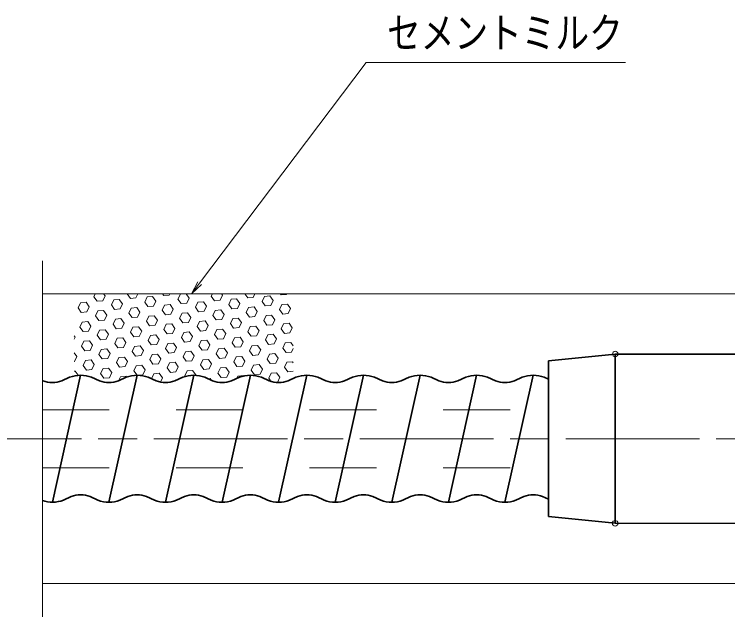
# Model space of a CAD drawing. Units: millimetres at full size, sheet at 1:2.5; details may follow other scales. Extents: x 1811 to 3491, y 1000 to 2202.
# Drawn here: x 2389.3 to 2549.4, y 1787.7 to 1922.9 of the extents above; entities that cross this region are included whole.
import ezdxf
from ezdxf.enums import TextEntityAlignment as Align

# ---------------------------------------------------------------- set-up
doc = ezdxf.new("R2010")
doc.units = ezdxf.units.MM
doc.header["$LTSCALE"] = 2.5
doc.header["$PDMODE"] = 32
doc.header["$PDSIZE"] = 1.25
doc.linetypes.add('CHAIN', pattern=[18.5, 12, -1.5, 3.5, -1.5])
doc.linetypes.add('DASHED_SPACED', pattern=[12, 6, -6])
for name, color, linetype, lineweight in [('1 外形線', 7, 'Continuous', 35), ('2 細い実線', 3, 'Continuous', 20), ('3 隠れ線', 2, 'DASHED_SPACED', 13), ('4 中心線', 1, 'CHAIN', 15), ('6 寸法線', 4, 'Continuous', 13), ('DEFPOINTS_2', 7, 'Continuous', 13)]:
    doc.layers.add(name, color=color, linetype=linetype, lineweight=lineweight)
doc.layers.add('9文字', color=7, linetype='Continuous')
doc.styles.add('ＭＳ Ｐゴシック', font='')
doc.styles.get('ＭＳ Ｐゴシック').set_extended_font_data('MS PGothic')

# ---------------------------------------------------------------- blocks, each defined once
blk = doc.blocks.new('open_arrow')
at = {"color": 0, "linetype": 'Continuous', "lineweight": -2}
blk.add_lwpolyline([(7.5, 1.25), (0, 0), (7.5, -1.25)], dxfattribs=at)

msp = doc.modelspace()

# ---------------------------------------------------------------- linework, layer by layer
at = {"layer": '1 外形線'}
for p, q in [((2509.184, 1845.146), (2509.168, 1810.146)), ((2524.185, 1846.639), (2509.184, 1845.146)), ((2524.185, 1846.639), (2524.167, 1808.639)), ((2608.185, 1846.601), (2524.185, 1846.639)), ((2395.708, 1840.604), (2395.581, 1840.663)), ((2397.822, 1813.369), (2404.172, 1841.869)), ((2401.706, 1841.42), (2399.937, 1840.604)), ((2408.408, 1840.604), (2406.639, 1841.42)), ((2410.522, 1813.37), (2416.872, 1841.87)), ((2414.406, 1841.42), (2412.637, 1840.604)), ((2421.108, 1840.604), (2419.339, 1841.42)), ((2423.222, 1813.369), (2429.572, 1841.87)), ((2427.106, 1841.42), (2425.337, 1840.604)), ((2433.808, 1840.604), (2432.039, 1841.42)), ((2435.922, 1813.37), (2442.272, 1841.87)), ((2439.806, 1841.42), (2438.037, 1840.604)), ((2446.508, 1840.604), (2444.739, 1841.42)), ((2448.622, 1813.37), (2454.972, 1841.87)), ((2452.506, 1841.421), (2450.737, 1840.604)), ((2459.208, 1840.605), (2457.439, 1841.42)), ((2461.322, 1813.37), (2467.672, 1841.87)), ((2465.206, 1841.421), (2463.437, 1840.604)), ((2471.908, 1840.605), (2470.139, 1841.42)), ((2474.022, 1813.37), (2480.372, 1841.87)), ((2477.906, 1841.421), (2476.137, 1840.604)), ((2484.608, 1840.605), (2482.839, 1841.421)), ((2486.722, 1813.37), (2493.072, 1841.87)), ((2490.606, 1841.421), (2488.837, 1840.604)), ((2497.308, 1840.605), (2495.539, 1841.421)), ((2499.422, 1813.37), (2505.772, 1841.87)), ((2503.306, 1841.421), (2501.537, 1840.605)), ((2509.182, 1840.985), (2508.239, 1841.421)), ((2402.058, 1814.635), (2400.289, 1813.819)), ((2408.056, 1813.819), (2406.287, 1814.635)), ((2414.758, 1814.635), (2412.989, 1813.818)), ((2420.756, 1813.819), (2418.987, 1814.635)), ((2427.458, 1814.635), (2425.689, 1813.819)), ((2433.456, 1813.819), (2431.687, 1814.635)), ((2440.158, 1814.635), (2438.389, 1813.819)), ((2446.156, 1813.819), (2444.387, 1814.635)), ((2452.858, 1814.635), (2451.089, 1813.819)), ((2458.856, 1813.819), (2457.087, 1814.635)), ((2465.558, 1814.635), (2463.789, 1813.819)), ((2471.556, 1813.819), (2469.787, 1814.635)), ((2478.258, 1814.635), (2476.489, 1813.819)), ((2484.256, 1813.819), (2482.487, 1814.635)), ((2490.958, 1814.635), (2489.189, 1813.819)), ((2496.956, 1813.819), (2495.187, 1814.635)), ((2503.658, 1814.635), (2501.889, 1813.819)), ((2509.17, 1814.043), (2507.887, 1814.635)), ((2524.167, 1808.639), (2509.168, 1810.146)), ((2524.167, 1808.639), (2608.167, 1808.601))]:
    msp.add_line(p, q, dxfattribs=at)
for centre, radius, start, end in [((2397.822, 1846.219), 6, 249.36383, 290.63395), ((2404.172, 1834.869), 7, 69.36613, 110.63387), ((2410.522, 1846.219), 6, 249.36383, 290.63395), ((2416.872, 1834.869), 7, 69.36613, 110.63387), ((2423.222, 1846.219), 6, 249.36383, 290.63395), ((2429.572, 1834.87), 7, 69.36613, 110.63387), ((2435.922, 1846.22), 6, 249.36383, 290.63395), ((2442.272, 1834.87), 7, 69.36613, 110.63387), ((2448.622, 1846.22), 6, 249.36383, 290.63395), ((2454.972, 1834.87), 7, 69.36613, 110.63387), ((2461.322, 1846.22), 6, 249.36383, 290.63395), ((2467.672, 1834.87), 7, 69.36613, 110.63387), ((2474.022, 1846.22), 6, 249.36383, 290.63395), ((2480.372, 1834.87), 7, 69.36613, 110.63387), ((2486.722, 1846.22), 6, 249.36383, 290.63395), ((2493.072, 1834.87), 7, 69.36613, 110.63387), ((2499.422, 1846.22), 6, 249.36383, 290.63395), ((2505.772, 1834.87), 7, 69.36613, 110.63387), ((2404.172, 1809.019), 6, 69.36605, 110.63008), ((2416.872, 1809.019), 6, 69.36605, 110.63008), ((2429.572, 1809.02), 6, 69.36605, 110.63008), ((2442.272, 1809.02), 6, 69.36605, 110.63008), ((2454.972, 1809.02), 6, 69.36605, 110.63008), ((2467.672, 1809.02), 6, 69.36605, 110.63008), ((2480.372, 1809.02), 6, 69.36605, 110.63008), ((2493.072, 1809.02), 6, 69.36605, 110.63008), ((2505.772, 1809.02), 6, 69.36605, 110.63008), ((2397.822, 1820.369), 7, 251.32509, 290.63387), ((2410.522, 1820.369), 7, 249.36613, 290.63387), ((2423.222, 1820.369), 7, 249.36613, 290.63387), ((2435.922, 1820.369), 7, 249.36613, 290.63387), ((2448.622, 1820.37), 7, 249.36613, 290.63387), ((2461.322, 1820.37), 7, 249.36613, 290.63387), ((2474.022, 1820.37), 7, 249.36613, 290.63387), ((2486.722, 1820.37), 7, 249.36613, 290.63387), ((2499.422, 1820.37), 7, 249.36613, 290.63387)]:
    msp.add_arc(centre, radius, start, end, dxfattribs=at)
at = {"layer": '2 細い実線'}
for p, q in [((2395.581, 1867.584), (2395.581, 1787.657)), ((2395.581, 1860.12), (2760.048, 1860.12)), ((2407.157, 1859.492), (2407.464, 1860.152)), ((2409.119, 1858.577), (2409.647, 1859.71)), ((2409.647, 1859.71), (2409.338, 1860.152)), ((2414.628, 1860.145), (2414.631, 1860.152)), ((2415.345, 1859.122), (2414.628, 1860.145)), ((2416.591, 1859.23), (2417.02, 1860.152)), ((2420.326, 1859.557), (2419.081, 1859.448)), ((2421.043, 1858.533), (2420.326, 1859.557)), ((2422.817, 1859.775), (2422.553, 1860.152)), ((2424.062, 1859.884), (2422.817, 1859.775)), ((2424.062, 1859.884), (2424.187, 1860.152)), ((2426.024, 1858.969), (2426.552, 1860.102)), ((2427.127, 1860.152), (2426.552, 1860.102)), ((2428.515, 1859.187), (2427.839, 1860.152)), ((2433.496, 1859.623), (2433.743, 1860.153)), ((2434.213, 1858.599), (2433.496, 1859.623)), ((2435.458, 1858.708), (2435.986, 1859.841)), ((2435.986, 1859.841), (2435.768, 1860.153)), ((2441.684, 1859.253), (2441.054, 1860.153)), ((2442.929, 1859.362), (2443.298, 1860.153)), ((2444.892, 1858.447), (2445.42, 1859.579)), ((2446.665, 1859.688), (2445.42, 1859.579)), ((2447.382, 1858.664), (2446.665, 1859.688)), ((2449.156, 1859.906), (2448.983, 1860.153)), ((2450.401, 1860.015), (2449.156, 1859.906)), ((2450.401, 1860.015), (2450.465, 1860.153)), ((2403.61, 1857.008), (2404.138, 1858.141)), ((2405.383, 1858.25), (2404.138, 1858.141)), ((2406.1, 1857.226), (2405.383, 1858.25)), ((2407.874, 1858.468), (2407.157, 1859.492)), ((2409.119, 1858.577), (2407.874, 1858.468)), ((2411.081, 1857.662), (2411.61, 1858.795)), ((2412.855, 1858.904), (2411.61, 1858.795)), ((2413.572, 1857.88), (2412.855, 1858.904)), ((2416.591, 1859.23), (2415.345, 1859.122)), ((2418.553, 1858.315), (2419.081, 1859.448)), ((2419.27, 1857.292), (2418.553, 1858.315)), ((2420.515, 1857.401), (2421.043, 1858.533)), ((2426.741, 1857.945), (2426.024, 1858.969)), ((2427.986, 1858.054), (2426.741, 1857.945)), ((2427.986, 1858.054), (2428.515, 1859.187)), ((2429.949, 1857.139), (2430.477, 1858.272)), ((2431.722, 1858.381), (2430.477, 1858.272)), ((2432.439, 1857.357), (2431.722, 1858.381)), ((2435.458, 1858.708), (2434.213, 1858.599)), ((2437.42, 1857.793), (2437.948, 1858.926)), ((2439.194, 1859.035), (2437.948, 1858.926)), ((2439.911, 1858.011), (2439.194, 1859.035)), ((2439.382, 1856.878), (2439.911, 1858.011)), ((2442.929, 1859.362), (2441.684, 1859.253)), ((2445.608, 1857.423), (2444.892, 1858.447)), ((2446.854, 1857.532), (2447.382, 1858.664)), ((2404.327, 1855.984), (2403.61, 1857.008)), ((2405.572, 1856.093), (2406.1, 1857.226)), ((2407.534, 1855.178), (2408.062, 1856.311)), ((2409.308, 1856.42), (2408.062, 1856.311)), ((2410.025, 1855.396), (2409.308, 1856.42)), ((2411.798, 1856.638), (2411.081, 1857.662)), ((2413.043, 1856.747), (2411.798, 1856.638)), ((2413.043, 1856.747), (2413.572, 1857.88)), ((2415.006, 1855.832), (2415.534, 1856.965)), ((2416.779, 1857.074), (2415.534, 1856.965)), ((2417.496, 1856.05), (2416.779, 1857.074)), ((2420.515, 1857.401), (2419.27, 1857.292)), ((2422.477, 1856.486), (2423.005, 1857.618)), ((2423.194, 1855.462), (2422.477, 1856.486)), ((2424.251, 1857.727), (2423.005, 1857.618)), ((2424.968, 1856.703), (2424.251, 1857.727)), ((2424.439, 1855.571), (2424.968, 1856.703)), ((2430.666, 1856.115), (2429.949, 1857.139)), ((2431.911, 1856.224), (2432.439, 1857.357)), ((2433.873, 1855.309), (2434.401, 1856.442)), ((2435.647, 1856.551), (2434.401, 1856.442)), ((2436.364, 1855.527), (2435.647, 1856.551)), ((2438.137, 1856.769), (2437.42, 1857.793)), ((2439.382, 1856.878), (2438.137, 1856.769)), ((2441.344, 1855.963), (2441.873, 1857.096)), ((2443.118, 1857.205), (2441.873, 1857.096)), ((2443.835, 1856.181), (2443.118, 1857.205)), ((2446.854, 1857.532), (2445.608, 1857.423)), ((2448.816, 1856.617), (2449.344, 1857.749)), ((2449.533, 1855.593), (2448.816, 1856.617)), ((2450.589, 1857.858), (2449.344, 1857.749)), ((2451.306, 1856.834), (2450.589, 1857.858)), ((2450.778, 1855.702), (2451.306, 1856.834)), ((2405.572, 1856.093), (2404.327, 1855.984)), ((2408.251, 1854.154), (2407.534, 1855.178)), ((2409.496, 1854.263), (2410.025, 1855.396)), ((2415.723, 1854.808), (2415.006, 1855.832)), ((2416.968, 1854.917), (2415.723, 1854.808)), ((2416.968, 1854.917), (2417.496, 1856.05)), ((2418.93, 1854.002), (2419.458, 1855.135)), ((2420.704, 1855.244), (2419.458, 1855.135)), ((2421.421, 1854.22), (2420.704, 1855.244)), ((2424.439, 1855.571), (2423.194, 1855.462)), ((2426.402, 1854.656), (2426.93, 1855.788)), ((2428.175, 1855.897), (2426.93, 1855.788)), ((2428.892, 1854.873), (2428.175, 1855.897)), ((2428.364, 1853.741), (2428.892, 1854.873)), ((2431.911, 1856.224), (2430.666, 1856.115)), ((2434.59, 1854.285), (2433.873, 1855.309)), ((2435.835, 1854.394), (2436.364, 1855.527)), ((2439.571, 1854.721), (2438.326, 1854.612)), ((2440.288, 1853.697), (2439.571, 1854.721)), ((2442.061, 1854.939), (2441.344, 1855.963)), ((2443.307, 1855.048), (2442.061, 1854.939)), ((2443.307, 1855.048), (2443.835, 1856.181)), ((2445.269, 1854.133), (2445.797, 1855.266)), ((2447.042, 1855.375), (2445.797, 1855.266)), ((2447.759, 1854.351), (2447.042, 1855.375)), ((2450.778, 1855.702), (2449.533, 1855.593)), ((2403.987, 1852.695), (2404.515, 1853.827)), ((2405.761, 1853.936), (2404.515, 1853.827)), ((2406.478, 1852.912), (2405.761, 1853.936)), ((2409.496, 1854.263), (2408.251, 1854.154)), ((2411.459, 1853.348), (2411.987, 1854.481)), ((2412.176, 1852.324), (2411.459, 1853.348)), ((2413.232, 1854.59), (2411.987, 1854.481)), ((2413.949, 1853.566), (2413.232, 1854.59)), ((2413.421, 1852.433), (2413.949, 1853.566)), ((2419.647, 1852.978), (2418.93, 1854.002)), ((2420.892, 1853.087), (2421.421, 1854.22)), ((2422.855, 1852.172), (2423.383, 1853.305)), ((2424.628, 1853.414), (2423.383, 1853.305)), ((2425.345, 1852.39), (2424.628, 1853.414)), ((2427.119, 1853.632), (2426.402, 1854.656)), ((2428.364, 1853.741), (2427.119, 1853.632)), ((2430.326, 1852.826), (2430.854, 1853.958)), ((2432.1, 1854.067), (2430.854, 1853.958)), ((2432.816, 1853.043), (2432.1, 1854.067)), ((2435.835, 1854.394), (2434.59, 1854.285)), ((2437.797, 1853.479), (2438.326, 1854.612)), ((2438.514, 1852.455), (2437.797, 1853.479)), ((2439.76, 1852.564), (2440.288, 1853.697)), ((2445.986, 1853.109), (2445.269, 1854.133)), ((2447.231, 1853.218), (2445.986, 1853.109)), ((2447.231, 1853.218), (2447.759, 1854.351)), ((2449.193, 1852.303), (2449.722, 1853.436)), ((2450.967, 1853.545), (2449.722, 1853.436)), ((2451.684, 1852.521), (2450.967, 1853.545)), ((2404.704, 1851.671), (2403.987, 1852.695)), ((2405.949, 1851.78), (2404.704, 1851.671)), ((2405.949, 1851.78), (2406.478, 1852.912)), ((2407.912, 1850.865), (2408.44, 1851.997)), ((2409.685, 1852.106), (2408.44, 1851.997)), ((2410.402, 1851.082), (2409.685, 1852.106)), ((2413.421, 1852.433), (2412.176, 1852.324)), ((2415.383, 1851.518), (2415.911, 1852.651)), ((2416.1, 1850.494), (2415.383, 1851.518)), ((2417.157, 1852.76), (2415.911, 1852.651)), ((2417.874, 1851.736), (2417.157, 1852.76)), ((2417.345, 1850.603), (2417.874, 1851.736)), ((2420.892, 1853.087), (2419.647, 1852.978)), ((2423.572, 1851.148), (2422.855, 1852.172)), ((2424.817, 1851.257), (2425.345, 1852.39)), ((2428.552, 1851.584), (2427.307, 1851.475)), ((2429.269, 1850.56), (2428.552, 1851.584)), ((2431.043, 1851.802), (2430.326, 1852.826)), ((2432.288, 1851.911), (2431.043, 1851.802)), ((2432.288, 1851.911), (2432.816, 1853.043)), ((2434.25, 1850.996), (2434.779, 1852.128)), ((2436.024, 1852.237), (2434.779, 1852.128)), ((2436.741, 1851.213), (2436.024, 1852.237)), ((2439.76, 1852.564), (2438.514, 1852.455)), ((2441.722, 1851.649), (2442.25, 1852.782)), ((2442.439, 1850.625), (2441.722, 1851.649)), ((2443.495, 1852.891), (2442.25, 1852.782)), ((2444.212, 1851.867), (2443.495, 1852.891)), ((2443.684, 1850.734), (2444.212, 1851.867)), ((2449.91, 1851.279), (2449.193, 1852.303)), ((2451.156, 1851.388), (2451.684, 1852.521)), ((2402.931, 1850.429), (2402.734, 1850.71)), ((2402.734, 1850.006), (2402.931, 1850.429)), ((2408.629, 1849.841), (2407.912, 1850.865)), ((2409.874, 1849.95), (2408.629, 1849.841)), ((2409.874, 1849.95), (2410.402, 1851.082)), ((2411.836, 1849.035), (2412.364, 1850.167)), ((2413.61, 1850.276), (2412.364, 1850.167)), ((2414.327, 1849.252), (2413.61, 1850.276)), ((2417.345, 1850.603), (2416.1, 1850.494)), ((2419.308, 1849.688), (2419.836, 1850.821)), ((2421.081, 1850.93), (2419.836, 1850.821)), ((2421.798, 1849.906), (2421.081, 1850.93)), ((2421.27, 1848.773), (2421.798, 1849.906)), ((2424.817, 1851.257), (2423.572, 1851.148)), ((2426.779, 1850.342), (2427.307, 1851.475)), ((2427.496, 1849.318), (2426.779, 1850.342)), ((2428.741, 1849.427), (2429.269, 1850.56)), ((2434.967, 1849.972), (2434.25, 1850.996)), ((2436.213, 1850.081), (2434.967, 1849.972)), ((2436.213, 1850.081), (2436.741, 1851.213)), ((2438.175, 1849.166), (2438.703, 1850.298)), ((2439.948, 1850.407), (2438.703, 1850.298)), ((2440.665, 1849.383), (2439.948, 1850.407)), ((2443.684, 1850.734), (2442.439, 1850.625)), ((2445.646, 1849.819), (2446.175, 1850.952)), ((2447.42, 1851.061), (2446.175, 1850.952)), ((2448.137, 1850.037), (2447.42, 1851.061)), ((2447.609, 1848.904), (2448.137, 1850.037)), ((2451.156, 1851.388), (2449.91, 1851.279)), ((2404.365, 1848.381), (2404.893, 1849.514)), ((2405.082, 1847.357), (2404.365, 1848.381)), ((2406.138, 1849.623), (2404.893, 1849.514)), ((2406.855, 1848.599), (2406.138, 1849.623)), ((2406.327, 1847.466), (2406.855, 1848.599)), ((2412.553, 1848.011), (2411.836, 1849.035)), ((2413.798, 1848.12), (2414.327, 1849.252)), ((2415.76, 1847.205), (2416.289, 1848.337)), ((2417.534, 1848.446), (2416.289, 1848.337)), ((2418.251, 1847.422), (2417.534, 1848.446)), ((2420.024, 1848.664), (2419.308, 1849.688)), ((2421.27, 1848.773), (2420.024, 1848.664)), ((2423.232, 1847.858), (2423.76, 1848.991)), ((2425.005, 1849.1), (2423.76, 1848.991)), ((2425.722, 1848.076), (2425.005, 1849.1)), ((2428.741, 1849.427), (2427.496, 1849.318)), ((2430.703, 1848.512), (2431.232, 1849.645)), ((2431.42, 1847.488), (2430.703, 1848.512)), ((2432.477, 1849.754), (2431.232, 1849.645)), ((2433.194, 1848.73), (2432.477, 1849.754)), ((2432.666, 1847.597), (2433.194, 1848.73)), ((2438.892, 1848.142), (2438.175, 1849.166)), ((2440.137, 1848.251), (2440.665, 1849.383)), ((2442.099, 1847.336), (2442.628, 1848.468)), ((2443.873, 1848.577), (2442.628, 1848.468)), ((2444.59, 1847.553), (2443.873, 1848.577)), ((2446.363, 1848.795), (2445.646, 1849.819)), ((2447.609, 1848.904), (2446.363, 1848.795)), ((2449.571, 1847.989), (2450.099, 1849.122)), ((2451.344, 1849.231), (2450.099, 1849.122)), ((2451.897, 1848.442), (2451.344, 1849.231)), ((2403.308, 1846.115), (2402.734, 1846.935)), ((2406.327, 1847.466), (2405.082, 1847.357)), ((2408.289, 1846.551), (2408.817, 1847.684)), ((2410.063, 1847.793), (2408.817, 1847.684)), ((2410.78, 1846.769), (2410.063, 1847.793)), ((2410.251, 1845.636), (2410.78, 1846.769)), ((2413.798, 1848.12), (2412.553, 1848.011)), ((2416.477, 1846.181), (2415.76, 1847.205)), ((2417.723, 1846.29), (2418.251, 1847.422)), ((2423.949, 1846.834), (2423.232, 1847.858)), ((2425.194, 1846.943), (2423.949, 1846.834)), ((2425.194, 1846.943), (2425.722, 1848.076)), ((2427.156, 1846.028), (2427.685, 1847.161)), ((2428.93, 1847.27), (2427.685, 1847.161)), ((2429.647, 1846.246), (2428.93, 1847.27)), ((2432.666, 1847.597), (2431.42, 1847.488)), ((2434.628, 1846.682), (2435.156, 1847.815)), ((2436.401, 1847.924), (2435.156, 1847.815)), ((2437.118, 1846.9), (2436.401, 1847.924)), ((2436.59, 1845.767), (2437.118, 1846.9)), ((2440.137, 1848.251), (2438.892, 1848.142)), ((2442.816, 1846.312), (2442.099, 1847.336)), ((2444.061, 1846.421), (2444.59, 1847.553)), ((2447.797, 1846.747), (2446.552, 1846.638)), ((2448.514, 1845.723), (2447.797, 1846.747)), ((2450.288, 1846.965), (2449.571, 1847.989)), ((2451.533, 1847.074), (2450.288, 1846.965)), ((2451.533, 1847.074), (2451.897, 1847.855)), ((2402.78, 1844.982), (2403.308, 1846.115)), ((2404.742, 1844.067), (2405.27, 1845.2)), ((2406.515, 1845.309), (2405.27, 1845.2)), ((2407.232, 1844.285), (2406.515, 1845.309)), ((2409.006, 1845.527), (2408.289, 1846.551)), ((2410.251, 1845.636), (2409.006, 1845.527)), ((2412.213, 1844.721), (2412.742, 1845.854)), ((2413.987, 1845.963), (2412.742, 1845.854)), ((2414.704, 1844.939), (2413.987, 1845.963)), ((2417.723, 1846.29), (2416.477, 1846.181)), ((2419.685, 1845.375), (2420.213, 1846.507)), ((2420.402, 1844.351), (2419.685, 1845.375)), ((2421.458, 1846.616), (2420.213, 1846.507)), ((2422.175, 1845.592), (2421.458, 1846.616)), ((2421.647, 1844.46), (2422.175, 1845.592)), ((2427.873, 1845.004), (2427.156, 1846.028)), ((2429.119, 1845.113), (2427.873, 1845.004)), ((2429.119, 1845.113), (2429.647, 1846.246)), ((2431.081, 1844.198), (2431.609, 1845.331)), ((2432.854, 1845.44), (2431.609, 1845.331)), ((2433.571, 1844.416), (2432.854, 1845.44)), ((2435.345, 1845.658), (2434.628, 1846.682)), ((2436.59, 1845.767), (2435.345, 1845.658)), ((2438.552, 1844.852), (2439.081, 1845.985)), ((2440.326, 1846.094), (2439.081, 1845.985)), ((2441.043, 1845.07), (2440.326, 1846.094)), ((2444.061, 1846.421), (2442.816, 1846.312)), ((2446.024, 1845.506), (2446.552, 1846.638)), ((2446.741, 1844.482), (2446.024, 1845.506)), ((2447.986, 1844.591), (2448.514, 1845.723)), ((2402.78, 1844.982), (2402.734, 1844.978)), ((2405.459, 1843.043), (2404.742, 1844.067)), ((2406.704, 1843.152), (2407.232, 1844.285)), ((2412.93, 1843.697), (2412.213, 1844.721)), ((2414.176, 1843.806), (2412.93, 1843.697)), ((2414.176, 1843.806), (2414.704, 1844.939)), ((2416.138, 1842.891), (2416.666, 1844.024)), ((2417.911, 1844.133), (2416.666, 1844.024)), ((2418.628, 1843.109), (2417.911, 1844.133)), ((2421.647, 1844.46), (2420.402, 1844.351)), ((2423.609, 1843.545), (2424.138, 1844.677)), ((2424.326, 1842.521), (2423.609, 1843.545)), ((2425.383, 1844.786), (2424.138, 1844.677)), ((2426.1, 1843.762), (2425.383, 1844.786)), ((2425.572, 1842.63), (2426.1, 1843.762)), ((2431.798, 1843.174), (2431.081, 1844.198)), ((2433.043, 1843.283), (2433.571, 1844.416)), ((2435.005, 1842.368), (2435.533, 1843.501)), ((2436.779, 1843.61), (2435.533, 1843.501)), ((2437.496, 1842.586), (2436.779, 1843.61)), ((2439.269, 1843.828), (2438.552, 1844.852)), ((2440.514, 1843.937), (2439.269, 1843.828)), ((2440.514, 1843.937), (2441.043, 1845.07)), ((2442.477, 1843.022), (2443.005, 1844.155)), ((2444.25, 1844.264), (2443.005, 1844.155)), ((2444.967, 1843.24), (2444.25, 1844.264)), ((2447.986, 1844.591), (2446.741, 1844.482)), ((2449.948, 1843.676), (2450.476, 1844.808)), ((2450.665, 1842.652), (2449.948, 1843.676)), ((2451.722, 1844.917), (2450.476, 1844.808)), ((2451.897, 1844.667), (2451.722, 1844.917)), ((2402.968, 1842.825), (2402.734, 1842.805)), ((2403.633, 1841.876), (2402.968, 1842.825)), ((2406.704, 1843.152), (2405.459, 1843.043)), ((2408.666, 1842.237), (2409.195, 1843.37)), ((2409.383, 1841.213), (2408.666, 1842.237)), ((2410.44, 1843.479), (2409.195, 1843.37)), ((2411.157, 1842.455), (2410.44, 1843.479)), ((2410.629, 1841.322), (2411.157, 1842.455)), ((2416.845, 1841.88), (2416.138, 1842.891)), ((2418.1, 1841.976), (2416.96, 1841.876)), ((2418.1, 1841.976), (2418.628, 1843.109)), ((2420.062, 1841.061), (2420.591, 1842.194)), ((2421.836, 1842.303), (2420.591, 1842.194)), ((2422.553, 1841.279), (2421.836, 1842.303)), ((2425.572, 1842.63), (2424.326, 1842.521)), ((2427.534, 1841.715), (2428.062, 1842.847)), ((2429.307, 1842.956), (2428.062, 1842.847)), ((2430.024, 1841.932), (2429.307, 1842.956)), ((2429.988, 1841.854), (2430.024, 1841.932)), ((2433.043, 1843.283), (2431.798, 1843.174)), ((2435.722, 1841.344), (2435.005, 1842.368)), ((2436.967, 1841.453), (2437.496, 1842.586)), ((2443.194, 1841.998), (2442.477, 1843.022)), ((2444.439, 1842.107), (2443.194, 1841.998)), ((2444.439, 1842.107), (2444.967, 1843.24)), ((2446.401, 1841.192), (2446.929, 1842.325)), ((2448.175, 1842.434), (2446.929, 1842.325)), ((2448.892, 1841.41), (2448.175, 1842.434)), ((2451.897, 1842.759), (2450.665, 1842.652)), ((2410.629, 1841.322), (2409.383, 1841.213)), ((2412.765, 1840.78), (2413.119, 1841.54)), ((2414.364, 1841.649), (2413.119, 1841.54)), ((2414.449, 1841.528), (2414.364, 1841.649)), ((2420.128, 1840.967), (2420.062, 1841.061)), ((2422.097, 1840.301), (2422.553, 1841.279)), ((2427.576, 1841.655), (2427.534, 1841.715)), ((2433.232, 1841.126), (2432.602, 1841.071)), ((2433.589, 1840.616), (2433.232, 1841.126)), ((2436.967, 1841.453), (2435.722, 1841.344)), ((2439.283, 1841.296), (2439.458, 1841.671)), ((2440.703, 1841.78), (2439.458, 1841.671)), ((2440.72, 1841.756), (2440.703, 1841.78)), ((2446.948, 1840.411), (2446.401, 1841.192)), ((2448.363, 1840.277), (2448.008, 1840.246)), ((2448.363, 1840.277), (2448.892, 1841.41)), ((2395.581, 1795.12), (2760.048, 1795.12))]:
    msp.add_line(p, q, dxfattribs=at)
at = {"layer": '3 隠れ線'}
for p, q in [((2395.581, 1834.121), (2509.179, 1834.121)), ((2395.581, 1821.121), (2509.173, 1821.121))]:
    msp.add_line(p, q, dxfattribs=at)
at = {"layer": '4 中心線'}
msp.add_line((2281.849, 1827.62), (2760.048, 1827.621), dxfattribs=at)
at = {"layer": '6 寸法線'}
msp.add_lwpolyline([(2429.071, 1860.12), (2430.879, 1862.514), (2468.288, 1912.051), (2526.504, 1912.051)], dxfattribs=at)
at = {"layer": 'DEFPOINTS_2'}
for p in [(2524.185, 1846.639), (2524.167, 1808.639), (2524.167, 1808.639)]:
    msp.add_point(p, dxfattribs=at)

# ---------------------------------------------------------------- block references
at = {"layer": '6 寸法線', "xscale": 0.4, "yscale": 0.4, "rotation": 52.9}
msp.add_blockref('open_arrow', (2429.071, 1860.12), dxfattribs=at)

# ---------------------------------------------------------------- texts
at = {"layer": '9文字', "style": 'ＭＳ Ｐゴシック', "width": 0.8}
msp.add_text('セメントミルク', height=6.928, dxfattribs=at).set_placement((2525.878, 1918.755), align=Align.MIDDLE_RIGHT)

doc.saveas('drawing.dxf')
